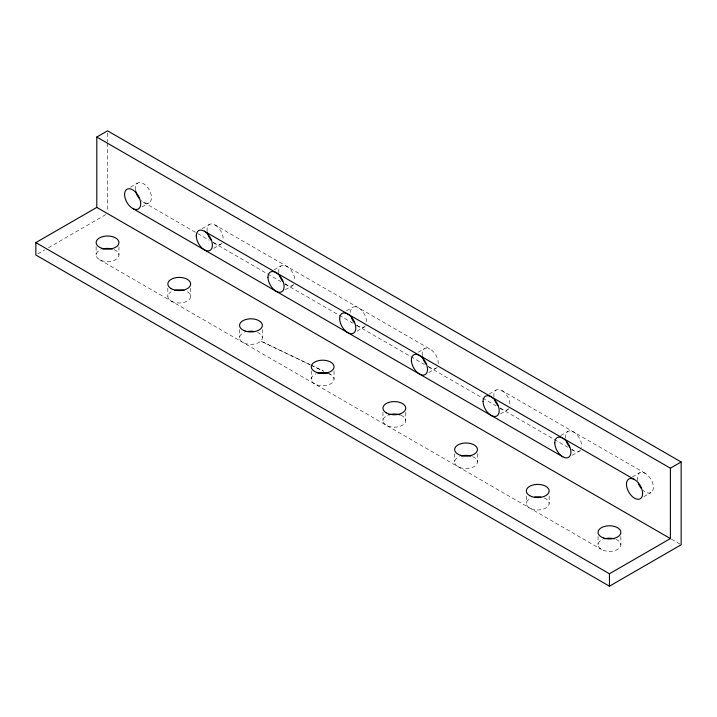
<?xml version="1.0" encoding="UTF-8"?>
<svg xmlns="http://www.w3.org/2000/svg" width="717" height="717" viewBox="0 0 717 717"><rect width="100%" height="100%" fill="white"/><g stroke="black" fill="none" stroke-linecap="round" stroke-linejoin="round"><path stroke-width="0.54" stroke-dasharray="3.58 2.69" d="M130.53 187.182L137.7 183.041M37.786 253.89L44.571 249.973M48.442 247.741L107.55 213.612M141.93 206.935L149.1 202.794M202.23 228.571L209.4 224.43M213.63 248.333L220.8 244.192M273.93 269.968L281.1 265.828M285.33 289.731L292.5 285.59M346.526 310.846L352.8 307.226M357.03 331.12L364.2 326.988M418.226 352.244L424.5 348.623M428.73 372.517L435.9 368.377M489.03 394.153L496.2 390.012M500.43 413.915L507.6 409.774M560.73 435.551L567.9 431.41M572.13 455.313L579.3 451.172M632.43 476.948L639.6 472.808M643.83 496.702L651 492.57M328.35 373.494L330.716 374.543A11.409 6.587 0 0 1 330.232 384.115A11.409 6.587 0 0 1 313.696 383.281A11.409 6.587 0 0 1 316.107 373.799M309.753 364.505L260.827 341.095L310.21 364.792M310.748 364.989L323.726 371.2M328.718 373.584L330.716 374.543M311.223 365.276L323.313 371.074M207.159 231.349A11.409 6.587 60 0 1 215.1 224.995L430.2 349.188A11.409 6.587 60 0 1 438.141 364.702M493.959 396.931A11.409 6.587 60 0 1 501.9 390.586L645.3 473.372M143.4 202.23L209.283 240.267M213.164 242.507L280.983 281.664M284.864 283.905L352.683 323.062M356.564 325.303L424.383 364.46M428.264 366.692L496.083 405.849M499.964 408.09L567.783 447.247M571.664 449.487L573.6 450.608M671.462 539.184L680.182 544.221M99.484 259.671L601.384 549.437M620.859 536.504L620.859 544.777M598.041 536.504L598.041 544.777M549.159 496.137L549.159 503.388M526.341 496.137L526.341 503.388M477.459 453.709L477.459 461.99M454.641 453.709L454.641 461.99M405.759 412.311L405.759 420.592M382.941 412.311L382.941 420.592M334.059 370.922L334.059 379.194M311.241 370.922L311.241 379.194M262.359 329.524L262.359 337.806M239.541 329.524L239.541 337.806M190.659 288.126L190.659 296.408M167.841 288.126L167.841 296.408M118.959 246.729L118.959 255.01M107.55 133.057L107.55 142.011M107.55 143.131L107.55 211.381M96.141 246.729L96.141 255.01M257.493 332.41A11.409 6.587 0 0 1 259.473 342.179A11.409 6.587 0 0 1 242.427 342.179A11.409 6.587 0 0 1 244.407 332.41M615.993 539.381A11.409 6.587 0 0 1 617.973 549.159A11.409 6.587 0 0 1 600.927 549.159A11.409 6.587 0 0 1 602.907 539.381M544.293 497.992A11.409 6.587 0 0 1 546.273 507.761A11.409 6.587 0 0 1 529.227 507.761A11.409 6.587 0 0 1 531.207 497.992M637.512 480.596A11.409 6.587 60 0 1 644.601 473.005A11.409 6.587 60 0 1 653.339 488.134A11.409 6.587 60 0 1 643.212 490.482M580.582 449.98A11.409 6.587 60 0 1 571.512 449.084M565.659 438.329A11.409 6.587 60 0 1 573.6 431.975A11.409 6.587 60 0 1 581.541 447.498M472.593 456.595A11.409 6.587 0 0 1 474.573 466.364A11.409 6.587 0 0 1 457.527 466.364A11.409 6.587 0 0 1 459.507 456.595M400.893 415.197A11.409 6.587 0 0 1 402.873 424.975A11.409 6.587 0 0 1 385.827 424.975A11.409 6.587 0 0 1 387.807 415.197M508.882 408.582A11.409 6.587 60 0 1 499.812 407.686M501.9 390.586A11.409 6.587 60 0 1 509.841 406.1M437.182 367.194A11.409 6.587 60 0 1 428.112 366.288M422.259 355.533A11.409 6.587 60 0 1 430.2 349.188M365.482 325.796A11.409 6.587 60 0 1 356.412 324.9M350.434 312.451A11.409 6.587 60 0 1 358.5 307.79A11.409 6.587 60 0 1 366.566 321.763M187.316 291.747A11.409 6.587 0 0 1 187.316 301.068A11.409 6.587 0 0 1 171.184 301.068A11.409 6.587 0 0 1 171.184 291.747M293.782 284.398A11.409 6.587 60 0 1 284.712 283.502M278.859 272.738A11.409 6.587 60 0 1 286.092 266.025A11.409 6.587 60 0 1 294.866 280.365M114.093 249.615A11.409 6.587 0 0 1 116.073 259.393A11.409 6.587 0 0 1 99.027 259.393A11.409 6.587 0 0 1 101.007 249.615M135.459 189.951A11.409 6.587 60 0 1 143.167 183.471A11.409 6.587 60 0 1 151.412 198.627A11.409 6.587 60 0 1 141.312 200.706M222.082 243A11.409 6.587 60 0 1 213.012 242.104M215.1 224.995A11.409 6.587 60 0 1 223.041 240.518"/><path stroke-width="1.08" d="M96.795 137.037L107.55 130.826L681.15 461.99L681.15 544.777L609.45 586.174L35.85 255.01L35.85 242.597L96.795 207.41L670.395 538.575L670.395 468.201L96.795 137.037L96.795 207.41M670.395 468.201L681.15 461.99M35.85 242.597L609.45 573.761L670.395 538.575M204.345 231.206L634.545 479.583M132.645 208.441L562.845 456.819M609.45 573.761L609.45 586.174M317.828 373.234A11.409 6.587 0 0 1 327.472 373.234M604.628 538.817A11.409 6.587 0 0 1 614.272 538.817M534.801 497.024A11.409 6.587 0 0 1 540.699 497.024M641.267 488.42A11.409 6.587 60 0 1 638.318 483.312M569.567 447.032A11.409 6.587 60 0 1 566.618 441.914M461.228 456.021A11.409 6.587 0 0 1 470.872 456.021M388.65 414.892A11.409 6.587 0 0 1 400.05 414.892M497.867 405.634A11.409 6.587 60 0 1 494.318 398.706M426.167 364.236A11.409 6.587 60 0 1 422.412 356.412M248.001 331.442A11.409 6.587 0 0 1 253.899 331.442M354.467 322.838A11.409 6.587 60 0 1 351.518 317.73M174.428 290.439A11.409 6.587 0 0 1 184.072 290.439M282.767 281.449A11.409 6.587 60 0 1 279.218 274.512M102.728 249.041A11.409 6.587 0 0 1 112.372 249.041M139.367 198.654A11.409 6.587 60 0 1 135.612 190.83M211.067 240.052A11.409 6.587 60 0 1 207.312 232.227M603.75 538.064A11.409 6.587 0 0 0 620.859 532.364A11.409 6.587 0 0 0 603.75 526.654A11.409 6.587 0 0 0 603.75 538.064M529.684 495.626A11.409 6.587 0 0 0 548.765 492.669A11.409 6.587 0 0 0 534.801 484.602A11.409 6.587 0 0 0 529.684 495.626M626.479 484.235A11.409 6.587 60 0 0 638.578 499.292A11.409 6.587 60 0 0 638.578 483.159A11.409 6.587 60 0 0 626.479 484.235M554.779 442.846A11.409 6.587 60 0 0 566.878 457.894A11.409 6.587 60 0 0 566.878 441.762A11.409 6.587 60 0 0 554.779 442.846M460.35 455.277A11.409 6.587 0 0 0 477.459 449.568A11.409 6.587 0 0 0 460.35 443.868A11.409 6.587 0 0 0 460.35 455.277M386.284 412.831A11.409 6.587 0 0 0 405.365 409.882A11.409 6.587 0 0 0 391.401 401.816A11.409 6.587 0 0 0 386.284 412.831M483.079 401.448A11.409 6.587 60 0 0 495.178 416.496A11.409 6.587 60 0 0 495.178 400.364A11.409 6.587 60 0 0 483.079 401.448M316.95 372.482A11.409 6.587 0 0 0 334.059 366.781A11.409 6.587 0 0 0 316.95 361.072A11.409 6.587 0 0 0 316.95 372.482M411.379 360.051A11.409 6.587 60 0 0 423.478 375.108A11.409 6.587 60 0 0 423.478 358.975A11.409 6.587 60 0 0 411.379 360.051M245.25 331.084A11.409 6.587 0 0 0 262.359 325.384A11.409 6.587 0 0 0 245.25 319.683A11.409 6.587 0 0 0 245.25 331.084M339.679 318.653A11.409 6.587 60 0 0 351.778 333.71A11.409 6.587 60 0 0 351.778 317.577A11.409 6.587 60 0 0 339.679 318.653M171.184 288.646A11.409 6.587 0 0 0 190.265 285.689A11.409 6.587 0 0 0 176.301 277.622A11.409 6.587 0 0 0 171.184 288.646M267.979 277.264A11.409 6.587 60 0 0 280.078 292.312A11.409 6.587 60 0 0 280.078 276.179A11.409 6.587 60 0 0 267.979 277.264M101.85 248.297A11.409 6.587 0 0 0 118.959 242.597A11.409 6.587 0 0 0 101.85 236.888A11.409 6.587 0 0 0 101.85 248.297M124.579 194.468A11.409 6.587 60 0 0 136.678 209.525A11.409 6.587 60 0 0 136.678 193.393A11.409 6.587 60 0 0 124.579 194.468M196.279 235.866A11.409 6.587 60 0 0 208.378 250.914A11.409 6.587 60 0 0 208.378 234.782A11.409 6.587 60 0 0 196.279 235.866"/></g></svg>
